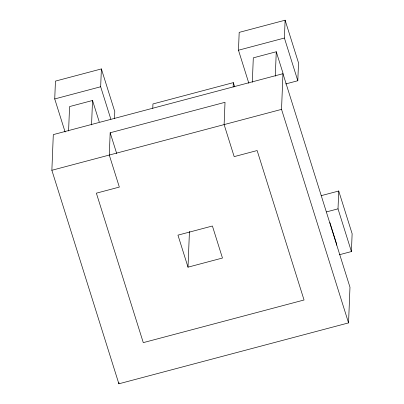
<?xml version="1.0" encoding="UTF-8"?>
<svg xmlns="http://www.w3.org/2000/svg" width="404" height="404" viewBox="0 0 404 404"><rect width="100%" height="100%" fill="white"/><g stroke="black" fill="none" stroke-linecap="round" stroke-linejoin="round"><path stroke-width="0.61" d="M51.869 170.281L53.303 134.613L282.972 73.705L349.98 287.224L348.551 322.892L118.882 383.8L51.869 170.281L281.538 109.373L282.972 73.109L276.27 51.757L253.303 57.848L252.323 82.254M65.115 132.022L54.732 98.945L55.449 81.108L101.384 68.927L114.787 111.63L114.514 118.397M68.589 130.977L69.569 106.575L92.536 100.485L99.238 121.836M91.556 124.887L92.536 100.485M110.863 119.241L100.667 86.759L101.384 68.927M110.181 132.759L109.287 155.055L119.337 187.082L96.369 193.173L143.279 342.637L304.045 300L257.141 150.541L234.174 156.631L224.119 124.599L225.018 102.308L110.181 132.759L116.695 153.52M118.882 383.8L118.933 382.548M152.773 108.323L152.944 103.954L233.33 82.638L234.643 86.82M188.012 267.17L177.957 235.143L212.408 226.003L222.463 258.035L188.012 267.17L189.446 231.401M233.153 87.006L233.33 82.638M248.854 83.295L238.471 50.217L239.188 32.381L285.118 20.2L298.521 62.903L297.804 80.739L285.719 83.946M275.291 76.164L276.27 51.757M297.804 80.739L284.406 38.037L285.118 20.2M336.532 245.172L336.582 243.92L329.881 222.569M339.33 254.757L351.414 251.551L338.012 208.848L338.729 191.016L321.2 195.662M351.414 251.551L352.131 233.719L338.729 191.016M54.732 98.945L100.667 86.759M238.471 50.217L284.406 38.037M326.528 211.893L338.012 208.848M281.538 109.373L348.551 322.892"/></g></svg>
